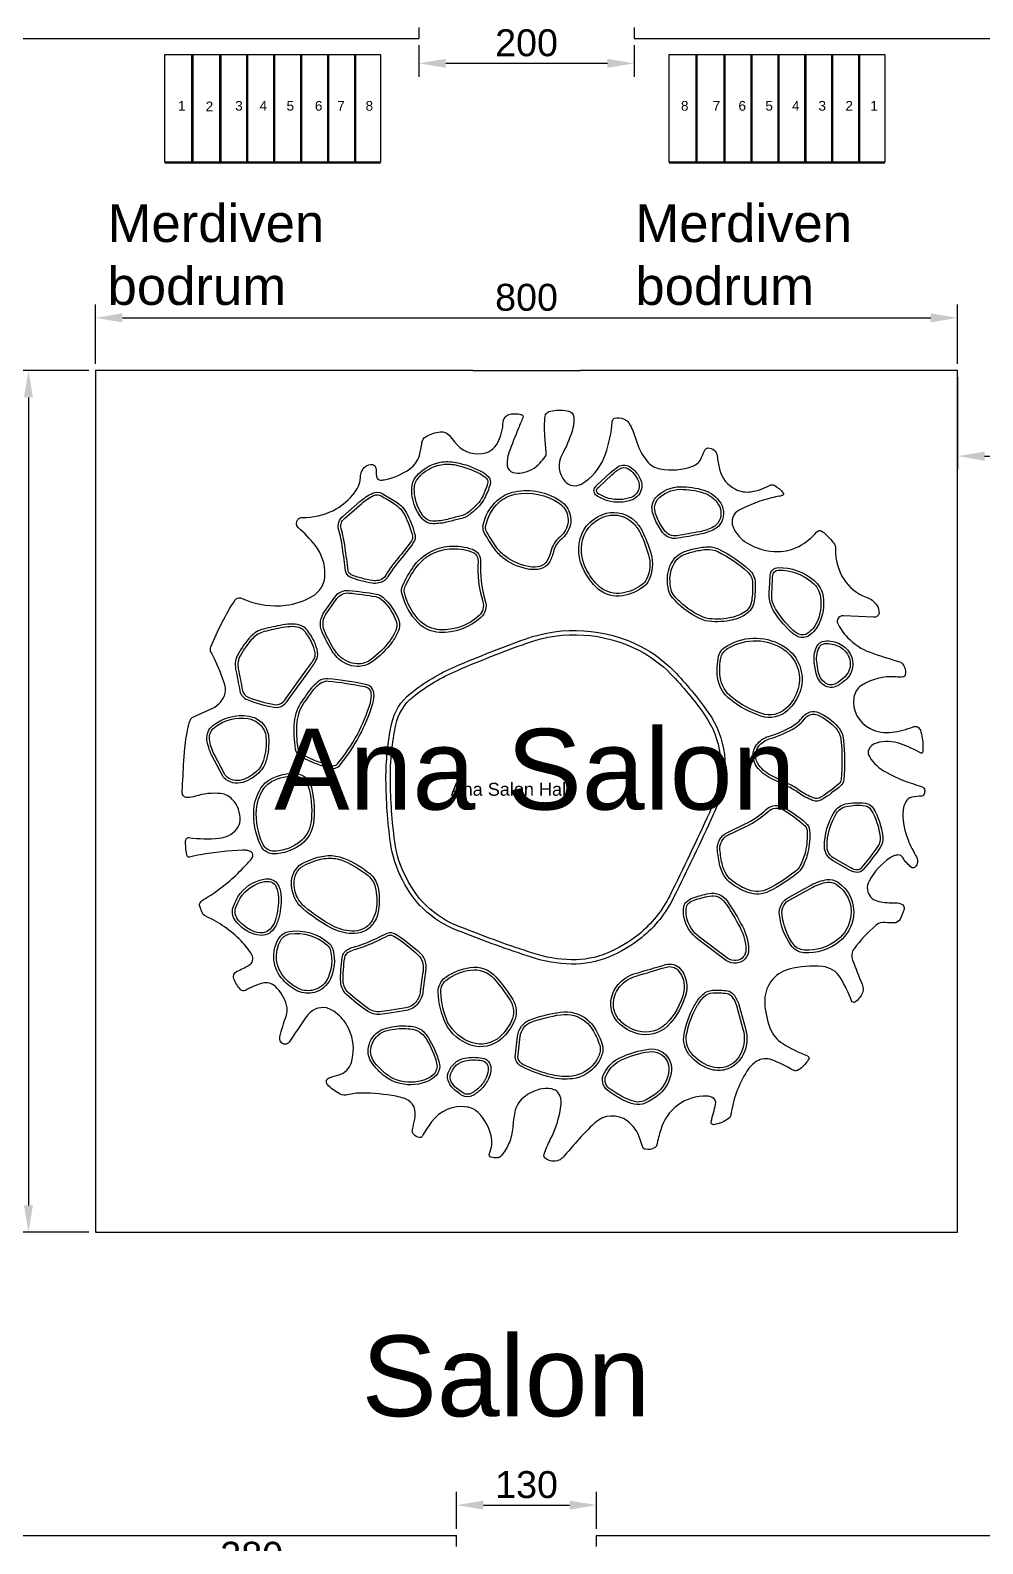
# Model space of a CAD drawing. Header units: millimetres. Extents: x 27207 to 63174, y 4783 to 28482.
# Drawn here: x 50952 to 51836, y 14878 to 16283 of the extents above; entities that cross this region are included whole.
import ezdxf

# ---------------------------------------------------------------- set-up
doc = ezdxf.new("R2010")
doc.units = ezdxf.units.MM
doc.header["$LTSCALE"] = 20
doc.linetypes.add('ACAD_ISO02W100', pattern=[15, 12, -3])
doc.layers.get('Defpoints').update_dxf_attribs({"color": 5})
doc.layers.add('İsimler', color=2, linetype='Continuous')
doc.layers.add('malzemeler', color=8, linetype='Continuous')
doc.layers.add('Uzunluklar', color=4, linetype='Continuous', lineweight=211)
doc.styles.add('Arial_3', font='Arial Unicode MS.ttf', dxfattribs={"height": 3})
doc.styles.get("Standard").update_dxf_attribs({"font": 'Arial Unicode MS.ttf'})
doc.dimstyles.new('Decimal-25', dxfattribs={"dimscale": 10, "dimtxt": 2.5, "dimasz": 2.5, "dimexe": 1.25, "dimexo": 0.625, "dimtad": 1, "dimtxsty": 'Standard', "dimcen": 2.5, "dimadec": 0, "dimazin": 0, "dimtfac": 1, "dimtmove": 0, "dimatfit": 3, "dimfxl": 1, "dimarcsym": 0})

# ---------------------------------------------------------------- blocks, each defined once
blk = doc.blocks.new('*D118')
at = {"layer": 'Defpoints', "color": 0, "linetype": 'ACAD_ISO02W100', "ltscale": 70, "transparency": 16777216}
for p in [(51812.9, 16015.6), (51012.9, 15966.7), (51812.9, 15966.7)]:
    blk.add_point(p, dxfattribs=at)
at = {"layer": 'Uzunluklar', "color": 0, "linetype": 'ACAD_ISO02W100', "lineweight": -2, "ltscale": 70, "transparency": 16777216}
for p, q in [((51012.9, 15972.9), (51012.9, 16028.1)), ((51812.9, 15972.9), (51812.9, 16028.1)), ((51037.9, 16015.6), (51787.9, 16015.6))]:
    blk.add_line(p, q, dxfattribs=at)
at = {"layer": 'Uzunluklar', "color": 0, "linetype": 'ACAD_ISO02W100', "ltscale": 70, "transparency": 16777216}
for points in [[(51037.9, 16019.8), (51037.9, 16011.4), (51012.9, 16015.6)], [(51787.9, 16019.8), (51787.9, 16011.4), (51812.9, 16015.6)]]:
    blk.add_solid(points, dxfattribs=at)
at = {"layer": 'Uzunluklar', "color": 0, "linetype": 'ACAD_ISO02W100', "lineweight": 50, "ltscale": 70, "transparency": 16777216, "insert": (51412.9, 16034.5), "char_height": 25, "attachment_point": 5}
blk.add_mtext('800', dxfattribs=at)
blk = doc.blocks.new('*D119')
at = {"layer": 'Defpoints', "color": 0, "linetype": 'ACAD_ISO02W100', "ltscale": 70, "transparency": 16777216}
for p in [(51012.9, 15966.7), (50950.8, 15166.7), (51012.9, 15166.7)]:
    blk.add_point(p, dxfattribs=at)
at = {"layer": 'Uzunluklar', "color": 0, "linetype": 'ACAD_ISO02W100', "lineweight": -2, "ltscale": 70, "transparency": 16777216}
for p, q in [((51006.7, 15966.7), (50938.3, 15966.7)), ((50950.8, 15941.7), (50950.8, 15191.7)), ((51006.7, 15166.7), (50938.3, 15166.7))]:
    blk.add_line(p, q, dxfattribs=at)
at = {"layer": 'Uzunluklar', "color": 0, "linetype": 'ACAD_ISO02W100', "ltscale": 70, "transparency": 16777216}
for points in [[(50946.6, 15941.7), (50954.9, 15941.7), (50950.8, 15966.7)], [(50946.6, 15191.7), (50954.9, 15191.7), (50950.8, 15166.7)]]:
    blk.add_solid(points, dxfattribs=at)
at = {"layer": 'Uzunluklar', "color": 0, "linetype": 'ACAD_ISO02W100', "lineweight": 50, "ltscale": 70, "transparency": 16777216, "insert": (50931.8, 15566.7), "char_height": 25, "attachment_point": 5, "rotation": 90}
blk.add_mtext('800', dxfattribs=at)
blk = doc.blocks.new('*D120')
at = {"layer": 'Defpoints', "color": 0, "linetype": 'ACAD_ISO02W100', "ltscale": 70, "transparency": 16777216}
for p in [(51812.9, 15966.7), (52112.9, 15966.7), (52112.9, 15887.2)]:
    blk.add_point(p, dxfattribs=at)
at = {"layer": 'Uzunluklar', "color": 0, "linetype": 'ACAD_ISO02W100', "lineweight": -2, "ltscale": 70, "transparency": 16777216}
for p, q in [((51812.9, 15960.4), (51812.9, 15874.7)), ((52112.9, 15960.4), (52112.9, 15874.7)), ((51837.9, 15887.2), (52087.9, 15887.2))]:
    blk.add_line(p, q, dxfattribs=at)
at = {"layer": 'Uzunluklar', "color": 0, "linetype": 'ACAD_ISO02W100', "ltscale": 70, "transparency": 16777216}
for points in [[(51837.9, 15891.4), (51837.9, 15883), (51812.9, 15887.2)], [(52087.9, 15891.4), (52087.9, 15883), (52112.9, 15887.2)]]:
    blk.add_solid(points, dxfattribs=at)
at = {"layer": 'Uzunluklar', "color": 0, "linetype": 'ACAD_ISO02W100', "lineweight": 50, "ltscale": 70, "transparency": 16777216, "insert": (51962.9, 15906.1), "char_height": 25, "attachment_point": 5}
blk.add_mtext('300', dxfattribs=at)
blk = doc.blocks.new('*D130')
at = {"layer": 'Defpoints', "color": 0, "linetype": 'ACAD_ISO02W100', "ltscale": 70, "transparency": 16777216}
for p in [(51477.9, 14913.4), (51347.9, 14885.1), (51477.9, 14885.1)]:
    blk.add_point(p, dxfattribs=at)
at = {"layer": 'Uzunluklar', "color": 0, "linetype": 'ACAD_ISO02W100', "lineweight": -2, "ltscale": 70, "transparency": 16777216}
for p, q in [((51347.9, 14891.3), (51347.9, 14925.9)), ((51477.9, 14891.3), (51477.9, 14925.9)), ((51372.9, 14913.4), (51452.9, 14913.4))]:
    blk.add_line(p, q, dxfattribs=at)
at = {"layer": 'Uzunluklar', "color": 0, "linetype": 'ACAD_ISO02W100', "ltscale": 70, "transparency": 16777216}
for points in [[(51372.9, 14917.6), (51372.9, 14909.3), (51347.9, 14913.4)], [(51452.9, 14917.6), (51452.9, 14909.3), (51477.9, 14913.4)]]:
    blk.add_solid(points, dxfattribs=at)
at = {"layer": 'Uzunluklar', "color": 0, "linetype": 'ACAD_ISO02W100', "lineweight": 50, "ltscale": 70, "transparency": 16777216, "insert": (51412.9, 14932.3), "char_height": 25, "attachment_point": 5}
blk.add_mtext('130', dxfattribs=at)
blk = doc.blocks.new('*D131')
at = {"layer": 'Defpoints', "color": 0, "linetype": 'ACAD_ISO02W100', "ltscale": 70, "transparency": 16777216}
for p in [(50967.9, 14875.1), (51347.9, 14875.1), (51347.9, 14847.8)]:
    blk.add_point(p, dxfattribs=at)
at = {"layer": 'Uzunluklar', "color": 0, "linetype": 'ACAD_ISO02W100', "lineweight": -2, "ltscale": 70, "transparency": 16777216}
for p, q in [((50967.9, 14868.8), (50967.9, 14835.3)), ((51347.9, 14868.8), (51347.9, 14835.3)), ((50992.9, 14847.8), (51322.9, 14847.8))]:
    blk.add_line(p, q, dxfattribs=at)
at = {"layer": 'Uzunluklar', "color": 0, "linetype": 'ACAD_ISO02W100', "ltscale": 70, "transparency": 16777216}
for points in [[(50992.9, 14852), (50992.9, 14843.6), (50967.9, 14847.8)], [(51322.9, 14852), (51322.9, 14843.6), (51347.9, 14847.8)]]:
    blk.add_solid(points, dxfattribs=at)
at = {"layer": 'Uzunluklar', "color": 0, "linetype": 'ACAD_ISO02W100', "lineweight": 50, "ltscale": 70, "transparency": 16777216, "insert": (51157.9, 14866.7), "char_height": 25, "attachment_point": 5}
blk.add_mtext('380', dxfattribs=at)
blk = doc.blocks.new('*D138')
at = {"layer": 'Defpoints', "color": 0, "linetype": 'ACAD_ISO02W100', "ltscale": 70, "transparency": 16777216}
for p in [(51312.9, 16275.1), (51512.9, 16275.1), (51512.9, 16251.9)]:
    blk.add_point(p, dxfattribs=at)
at = {"layer": 'Uzunluklar', "color": 0, "linetype": 'ACAD_ISO02W100', "lineweight": -2, "ltscale": 70, "transparency": 16777216}
for p, q in [((51312.9, 16268.8), (51312.9, 16239.4)), ((51512.9, 16268.8), (51512.9, 16239.4)), ((51337.9, 16251.9), (51487.9, 16251.9))]:
    blk.add_line(p, q, dxfattribs=at)
at = {"layer": 'Uzunluklar', "color": 0, "linetype": 'ACAD_ISO02W100', "ltscale": 70, "transparency": 16777216}
for points in [[(51337.9, 16256), (51337.9, 16247.7), (51312.9, 16251.9)], [(51487.9, 16256), (51487.9, 16247.7), (51512.9, 16251.9)]]:
    blk.add_solid(points, dxfattribs=at)
at = {"layer": 'Uzunluklar', "color": 0, "linetype": 'ACAD_ISO02W100', "lineweight": 50, "ltscale": 70, "transparency": 16777216, "insert": (51412.9, 16270.8), "char_height": 25, "attachment_point": 5}
blk.add_mtext('200', dxfattribs=at)
blk = doc.blocks.new('mirror 7_cad-block.com')
at = {"color": 0}
for points in [[(-6.8, 393), (-8.4, 412, -0.049855), (-8, 434.9, -0.286244), (-3.8, 440.2, -0.067037), (4.6, 441.9, -0.075764), (19, 440.8, -0.324438), (24.8, 434.2, -0.099235), (22.9, 417.6, -0.048461), (11.4, 390.7, 0.315028), (14.7, 360, 0.358558), (33.7, 356.9, 0.1686), (59.5, 386.7, 0.069837), (68.7, 424.2, -0.013889), (69.4, 429.7, -0.285361), (71.8, 432.6, -0.371031), (89.8, 424.8, -0.04119), (96.6, 407.3, 0.095515), (109, 383.4, 0.182997), (124.3, 374.3, 0.130019), (161.7, 377.3, 0.220663), (172, 387.4, -0.035839), (176.2, 396.5, -0.257814), (179.3, 398.4, -0.403835), (189.9, 389.3, 0.038834), (192.5, 373.8, 0.218134), (210.9, 350.9, 0.15585), (229.1, 348, 0.088987), (250.1, 355.3, -0.279025), (256.4, 355.1, -0.077087), (265.9, 346.5, -0.501151), (265.3, 343.8, -0.059954), (261.8, 342.8, 0.023139), (252.3, 340.9, 0.056528), (215.2, 326.8, 0.393925), (208.2, 307.4, 0.156117), (224.1, 289.1, 0.139575), (260.2, 279.1, 0.12001), (283.9, 285.1, 0.096277), (304.6, 301.8, -0.357482), (309.7, 302.8, -0.066227), (315.1, 298.8, -0.035278), (323.8, 289.1, -0.174343), (326.1, 282, 0.150922), (335.9, 246.9, 0.165911), (361.4, 226.7, -0.152137), (373.6, 217.5, -0.169284), (376.2, 208.7, -0.451643), (369.6, 203.5), (335.3, 205.2, 0.272991), (328.8, 201.7, 0.248734), (328.5, 197.1, 0.0854), (340, 180.1, 0.115056), (365.9, 163.1, 0.020022), (398.5, 152.7, -0.268941), (405.9, 145.1, -0.092189), (406.4, 137.4, -0.357359), (403.7, 134.8, -0.039475), (395.2, 134.8, 0.163759), (356, 124.9, 0.219867), (347.1, 110.9, 0.320196), (365.9, 75.3, 0.150811), (391.4, 71.1, 0.060677), (415.5, 77.4, -0.440793), (423.7, 73.3, -0.061309), (426.7, 55.1, -0.072188), (426, 47.7, -0.493722), (424.5, 47.1, 0.042862), (400.9, 57.7, 0.152235), (373.2, 58.7, 0.221508), (364.5, 51.4, 0.253016), (365, 43, 0.131294), (384.3, 25, 0.055568), (425, 8.7, -0.340132), (428.7, 3.8, -0.121226), (427.4, -1.4, -0.284345), (425.4, -2.5, 0.065696), (413.8, -3.7, 0.209955), (407, -8.9, 0.125745), (403.5, -22, 0.100901), (409.5, -52.8, 0.036622), (419.3, -72.4, -0.226711), (420.1, -80.4, -0.144898), (417, -84.5, -0.332814), (413.6, -84.5, -0.099073), (403.5, -73.3, 0.270166), (397.9, -70.2, 0.090795), (393.9, -71, 0.052636), (388.8, -73.7, 0.122275), (364.7, -100.2, 0.153754), (362.8, -110.4, 0.308134), (373.8, -123.1, 0.072333), (392.4, -125.2, -0.078805), (401.3, -126.4, -0.4094), (404.9, -132.7, -0.055695), (400.3, -144.2, -0.275931), (393.2, -148.5, -0.032557), (383.3, -147.9, 0.215505), (372.3, -151.3, 0.051129), (347.5, -178.1, 0.257145), (345.7, -191.4, 0.009999), (356.7, -218.9, -0.250448), (355.6, -232.2, -0.07985), (349.1, -239.3, -0.511048), (344.5, -238, 0.047881), (331.8, -211.7, 0.236331), (311.1, -198.6, 0.089137), (272.6, -201.8, 0.355085), (244.6, -240.2, 0.076566), (250.6, -269.3, 0.165715), (265.4, -287.4, 0.045323), (293.8, -301.6, -0.420883), (295.2, -305, -0.057453), (293.2, -308.5, -0.11332), (282.2, -318.2, -0.265288), (277.2, -318, 0.045739), (252.7, -306.1, 0.234642), (235.3, -307.8, 0.112922), (224.1, -319.1, 0.105777), (205.6, -369.8, -0.195289), (203.7, -373.1, -0.125948), (185.9, -380.8, -0.551641), (182.9, -377.3, 0.0163), (188.1, -357.1, 0.360399), (184.1, -349.3, 0.093501), (177.9, -347.9, 0.170525), (144.8, -358.1, 0.161205), (124.9, -386.6, 0.018421), (120.3, -404.1, -0.205536), (118.1, -407.2, -0.186917), (107.1, -409.1, -0.250269), (104.4, -406.8, -0.028527), (101.2, -397.9, 0.163961), (86.5, -376.5, 0.364146), (49.3, -378.6, 0.022607), (28.5, -400, 0.005898), (12.8, -418.1, -0.132471), (7.7, -421.7, -0.238063), (-7.6, -419.8, -0.338912), (-9.3, -414.6, -0.038302), (-2.1, -397.9, 0.094982), (10.3, -356.8, 0.177225), (7.1, -344.1, 0.157386), (2.5, -340.5, 0.13152), (-11, -339.4, 0.132552), (-33.3, -349.8, 0.171849), (-43, -366.4, 0.028203), (-45.4, -384.1, -0.08157), (-49.7, -402.1, -0.074905), (-58.7, -416.7, -0.214856), (-63.7, -419.1, -0.078177), (-70.2, -418.3, -0.454081), (-72.2, -413.9, 0.164262), (-70.2, -393.7, 0.140137), (-85.3, -366.7, 0.160913), (-97.9, -360.4, 0.279906), (-138.8, -377.6, 0.021774), (-149.7, -394.3, -0.304042), (-152.6, -395.6, -0.191238), (-159.8, -391.4, -0.227361), (-160.8, -386.8, 0.009219), (-158.2, -374.5, 0.079057), (-157.9, -364.1, 0.151085), (-161.1, -356.9, 0.126996), (-170.7, -350.4, 0.040756), (-179.5, -348.1, 0.041455), (-219.1, -344.3, 0.073851), (-235.4, -346.5, -0.192122), (-243.9, -345.7, -0.087089), (-258.5, -334.6, -0.266768), (-259.6, -330, -0.242163), (-256.4, -326.7, -0.015008), (-245.6, -323.4, 0.258836), (-231, -309.2, 0.225616), (-237.9, -263.5, 0.111953), (-253.5, -248.8, 0.325749), (-278.2, -251.3, 0.061087), (-283.7, -257.6, 0.002098), (-302.7, -285.7, -0.545689), (-312.3, -285.5, -0.198494), (-313.3, -279.6, -0.033761), (-306.1, -256.1, 0.163233), (-305.6, -243, 0.1315), (-318.5, -221.7, 0.262454), (-333.2, -217.9, 0.066048), (-352.9, -226.1, -0.362735), (-358.7, -225.1, -0.072307), (-366.3, -212.9, -0.406354), (-363.1, -204.4, 0.01276), (-348.9, -197.2, 0.42488), (-345.6, -185.2, 0.063352), (-357.9, -169.1, 0.090181), (-398.6, -140.8, -0.206283), (-403.2, -135.8, -0.002362), (-405.7, -128.4, -0.260738), (-405.1, -125.2, -0.082265), (-399.8, -120.7, 0.037908), (-373.2, -101.8, 0.031676), (-355.4, -85, 0.005477), (-346.1, -74.8, 0.283116), (-344.9, -68.4, 0.214064), (-347.2, -66.2, 0.041814), (-351.4, -65, 0.05874), (-356, -64.7, 0.029931), (-404.5, -70, 0.025118), (-417.5, -72.9, -0.322659), (-419.6, -72.1, -0.099132), (-420.3, -70.5, -0.031212), (-422, -57.3, -0.130718), (-421, -51.8, -0.324312), (-418.1, -50.2, 0.055124), (-383.4, -51, 0.199116), (-362.7, -40.1, 0.165871), (-359, -30.4, 0.196798), (-367.7, -6.6, 0.185196), (-381.5, 0.4, 0.10189), (-410.6, -2.6, -0.069384), (-419.8, -4.2, -0.337283), (-425.2, -0.4, -0.088531), (-425.7, 3.1, 0.001994), (-423.9, 38, -0.041768), (-418.6, 78.6, -0.051708), (-416.3, 85.5, -0.176162), (-413.5, 88.5, -0.018398), (-393.1, 97.5, 0.198093), (-377.2, 112.9, 0.18318), (-376.6, 125.5, 0.04051), (-392.4, 163.1, -0.218816), (-392.7, 169.4, -0.046195), (-364.8, 223.5, -0.341246), (-358.8, 225.7, -0.018085), (-352.7, 223.4, 0.12683), (-306.9, 217.3, 0.098374), (-276.5, 227.2, 0.267034), (-261.4, 252.6, 0.172811), (-272.8, 286.3, 0.044423), (-292, 306.6, -0.404311), (-292.7, 316.2, -0.232267), (-287.4, 318.5, 0.124081), (-252.3, 326.2, 0.11952), (-226.8, 347.7, 0.155943), (-220.4, 366.5, -0.247076), (-214.5, 377.3, -0.171452), (-206.8, 379.3, -0.305732), (-203.1, 376.3, -0.083281), (-202.5, 370.9, 0.062224), (-202, 365.1, 0.339791), (-197.6, 361.4, 0.060152), (-193.5, 361.7, 0.107907), (-163.6, 374.4, 0.169846), (-152.7, 389.8, 0.044347), (-149.9, 404.5, -0.246444), (-145.1, 411.6, -0.091699), (-128.7, 417.1, -0.263088), (-118.6, 413, -0.005036), (-112.5, 405.3, 0.263036), (-80.8, 391.9, 0.250089), (-62.6, 404.5, 0.111929), (-56.4, 428.5, -0.239751), (-52.7, 435.3, -0.119866), (-46.7, 437.6, -0.085425), (-36.4, 437.1, -0.160076), (-33.7, 435.5, -0.283897), (-33.5, 434, 0.000968), (-38.7, 421.2, 0.00619), (-49.7, 393.1, 0.119336), (-51.6, 377.8, 0.308006), (-45.1, 370.3, 0.106397), (-34.6, 369.8, 0.167772), (-14.1, 380.9, 0.028239), (-8.1, 388.2, 0.175727), (-6.8, 393, -0.249557)], [(-149.5, 316.9, -0.120379), (-160.4, 339.3, -0.053438), (-161.6, 351.1, -0.174479), (-156.4, 365.6, -0.176713), (-128.7, 381.9, -0.096918), (-110.5, 381.7, -0.066467), (-82, 371.7, -0.083487), (-73.6, 365.4, -0.269591), (-71.4, 356.5, -0.044447), (-77.7, 340.5, -0.073008), (-83.7, 331.9, -0.033294), (-93.4, 322.9, -0.110511), (-105.4, 316.9, 0.002871), (-119.8, 313.3, -0.065891), (-137.4, 311.2, -0.218954), (-149.5, 316.9, -2.935377)], [(-147.2, 318.8, -0.120339), (-157.4, 339.9, -0.053438), (-158.6, 351.1, -0.174479), (-154.1, 363.7, -0.176713), (-128.1, 379, -0.096918), (-111.1, 378.8, -0.066467), (-83.4, 369, -0.083487), (-75.7, 363.3, -0.269591), (-74.3, 357.4, -0.044447), (-80.4, 341.8, -0.073008), (-85.9, 333.9, -0.033294), (-95.3, 325.2, -0.110511), (-106.1, 319.9, 0.002871), (-120.5, 316.2, -0.065891), (-137.3, 314.2, -0.218811)], [(51.5, 355.5), (66.8, 369.8, -0.047453), (76.1, 376.9, -0.282914), (88.9, 377, -0.167656), (102.1, 361.2, -0.262201), (99.5, 344.2, -0.139779), (91.9, 338.6, -0.157348), (64.2, 337.5, -0.0827), (51, 343.7, -0.426358), (49.4, 353.1, -0.034534), (51.5, 355.5, -1.004624)], [(53.6, 353.4), (68.8, 367.6, -0.047453), (77.7, 374.4, -0.282914), (87.4, 374.4, -0.167656), (99.3, 360.2, -0.262201), (97.2, 346.1, -0.139779), (90.9, 341.5, -0.157348), (65, 340.4, -0.0827), (52.7, 346.1, -0.426358), (51.8, 351.3, -0.033799)], [(-79.6, 308.2, -0.16171), (-63.3, 337.8, -0.138299), (-43.1, 348, -0.200965), (9.9, 337.2, -0.187486), (20.7, 321.5, -0.209491), (16.7, 300, -0.073981), (10.6, 293.4, 0.166595), (1.4, 278.7, -0.078146), (-3.6, 266.4, -0.197744), (-13.4, 259.2, -0.101505), (-25.8, 258.6, -0.116783), (-54.6, 270.4, -0.081547), (-65.9, 281.7, -0.027216), (-77.7, 300.1, -0.142618), (-79.6, 308.2, -1.105282)], [(125.9, 302.8), (121.5, 310, -0.088483), (115.2, 326.5, -0.23327), (119.1, 341, -0.213179), (147.5, 353.8, -0.07637), (174.6, 349.8, -0.183078), (194, 334.7, -0.301499), (193.1, 310.1, -0.115126), (187, 304.9, -0.075265), (170.3, 299, -0.004982), (144.5, 294.4, -0.306056), (125.9, 302.8, -2.66945)], [(128.5, 304.4), (124.1, 311.6, -0.088483), (118.1, 327.1, -0.23327), (121.4, 339, -0.213179), (147.5, 350.8, -0.07637), (173.7, 346.9, -0.183078), (191.5, 333.1, -0.301499), (190.6, 311.9, -0.115126), (185.6, 307.5, -0.075265), (169.7, 301.9, -0.004982), (144, 297.3, -0.305904)], [(-240.7, 319.6), (-221.2, 336.7, -0.065811), (-206.8, 346.3, -0.249362), (-195.5, 345.9, -0.010681), (-180.4, 336.9, -0.137646), (-166.5, 321.5, -0.05259), (-157.8, 298, -0.219068), (-159.4, 289.8, -0.024236), (-175.3, 269.2, 0.043397), (-188.9, 250.4, -0.21191), (-199.3, 243, -0.08518), (-207.1, 242.7, -0.065066), (-232.4, 249.7, -0.266769), (-237.7, 256.8, 0.00172), (-241.2, 283.2, 0.034281), (-245.7, 304.9, -0.306932), (-240.7, 319.6, -14.887686)], [(-238.8, 317.3), (-219.2, 334.5, -0.065811), (-205.5, 343.6, -0.249362), (-196.9, 343.3, -0.010681), (-182, 334.4, -0.137646), (-169.2, 320.2, -0.05259), (-160.8, 297.3, -0.219068), (-161.8, 291.5, -0.024236), (-177.6, 271.2, 0.043397), (-191.4, 251.9, -0.21191), (-199.9, 245.9, -0.08518), (-206.7, 245.7, -0.065066), (-231.2, 252.5, -0.266769), (-234.7, 257.2, 0.00172), (-238.2, 283.6, 0.034281), (-242.8, 305.7, -0.309381)], [(-76.6, 307.9, -0.160654), (-61.3, 335.6, -0.138299), (-42.5, 345.1, -0.200965), (8.2, 334.7, -0.187486), (17.7, 320.8, -0.209491), (14.2, 301.7, -0.073981), (8.7, 295.7, 0.166595), (-1.5, 279.3, -0.078146), (-6.2, 268, -0.197744), (-14.1, 262.1, -0.101505), (-25.3, 261.6, -0.116783), (-52.9, 272.9, -0.081547), (-63.5, 283.5, -0.027216), (-75.1, 301.6, -0.138523)], [(39.7, 252.2, -0.216802), (32.3, 293.9, -0.272701), (62.4, 323.2, -0.259074), (95.4, 314.1, -0.081574), (103.1, 303.6, -0.047975), (113.8, 276.3, -0.180593), (111.3, 246.1, -0.120154), (105.5, 238.8, -0.126196), (80.9, 228.3, -0.20956), (53.5, 235.6, -0.089597), (39.7, 252.2, -5.436757)], [(42.2, 253.8, -0.217383), (35.2, 293.2, -0.272534), (63.2, 320.3, -0.259074), (93.3, 311.9, -0.081574), (100.4, 302.3, -0.047975), (110.9, 275.5, -0.180593), (108.6, 247.4, -0.120154), (103.6, 241.1, -0.126196), (80.5, 231.3, -0.209254), (55.4, 237.9, -0.090002)], [(-153.6, 196.3, -0.13379), (-173, 231.2, -0.167878), (-172.2, 239.5, -0.046463), (-159.4, 261.9, -0.225182), (-118.3, 285.2, -0.101878), (-91.7, 281.8, -0.336162), (-82.3, 267.7, 0.089446), (-76.9, 222.5, -0.288087), (-82.1, 203.2, -0.20375), (-129.7, 186.1, -0.174449), (-153.6, 196.3, -3.303931)], [(-151.5, 198.5, -0.133521), (-170.1, 231.9, -0.167878), (-169.5, 238.2, -0.046463), (-157, 260.2, -0.225182), (-118.1, 282.2, -0.101878), (-92.7, 278.9, -0.336162), (-85.3, 267.9, 0.089446), (-79.8, 221.6, -0.288087), (-84.1, 205.4, -0.20375), (-129.5, 189.1, -0.173899)], [(176.6, 199.4, -0.096675), (148.4, 216, -0.025886), (138.8, 225.5, -0.13079), (134, 234.7, -0.058386), (132.6, 248.1, -0.157339), (140, 270.3, -0.114545), (147.6, 276.8, -0.059941), (161, 281.8, -0.038465), (177.2, 284.5, -0.135809), (191.9, 281.7, -0.070925), (226.8, 258.1, -0.204384), (233.7, 243, -0.04034), (232.6, 222.3, -0.225264), (222.1, 206.3, -0.096971), (204.5, 199.7, -0.089719), (176.6, 199.4, -2.274213)], [(177.4, 202.3, -0.095884), (150.4, 218.3, -0.025886), (141, 227.5, -0.13079), (136.9, 235.4, -0.058386), (135.6, 248.1, -0.157339), (142.4, 268.5, -0.114545), (149, 274.1, -0.059941), (161.7, 278.9, -0.038465), (177.4, 281.5, -0.135809), (190.6, 279, -0.070925), (224.7, 255.9, -0.204384), (230.7, 242.9, -0.04034), (229.6, 222.7, -0.225264), (220.6, 208.8, -0.097187), (204, 202.7, -0.088988)], [(272.8, 188.6), (266, 195.9, -0.068312), (253.2, 214.1, -0.135755), (249.7, 230.9, 0.001435), (250.9, 251.8, -0.394004), (260.2, 260.7, -0.181091), (301.4, 245.9, -0.185151), (311.8, 226.9, -0.143857), (307.2, 196.4, -0.123355), (296.1, 182.7, -0.274721), (282.7, 181.3, -0.106714), (272.8, 188.6, -52.172054)], [(275.1, 190.6), (268.2, 198, -0.068312), (255.9, 215.5, -0.135755), (252.7, 230.7, 0.001435), (253.9, 251.7, -0.394004), (260.2, 257.7, -0.181091), (299.4, 243.6, -0.185151), (308.9, 226.5, -0.143857), (304.5, 197.6, -0.123355), (294.3, 185.1, -0.274721), (283.9, 184, -0.107194)], [(-261.6, 210.4), (-250.1, 226.8, -0.267871), (-233.8, 234.3, -0.021949), (-202.3, 230.1, -0.136678), (-194.7, 226.5, -0.126818), (-176.6, 200, -0.195993), (-177.2, 186.9, -0.049687), (-184, 175.1, -0.083564), (-207.9, 151.7, -0.163583), (-224.3, 146.8, -0.195882), (-247.5, 157.3, -0.048429), (-253.2, 164.6, -0.040138), (-264.7, 186.5, -0.274904), (-261.6, 210.4, -2.593594)], [(-259.2, 208.6), (-247.6, 225, -0.267871), (-234, 231.4, -0.021949), (-202.9, 227.2, -0.136678), (-196.7, 224.2, -0.126818), (-179.5, 199, -0.195993), (-179.9, 188.2, -0.049687), (-186.5, 176.9, -0.083564), (-209.6, 154.1, -0.163583), (-224.2, 149.8, -0.195882), (-245.3, 159.4, -0.048429), (-250.7, 166.2, -0.040138), (-262, 187.7, -0.275946)], [(-302.7, 109.8), (-280, 141.2, 0.016837), (-271.8, 153.5, 0.183135), (-269.9, 163.2, 0.06939), (-273.7, 175.4, 0.067018), (-283, 189.7, 0.101044), (-287.6, 193.2, 0.116042), (-298.5, 195.7, 0.044981), (-310.1, 194.6, 0.01327), (-332.2, 189.9, 0.149697), (-346.8, 181.2, 0.05575), (-361.4, 161.1, 0.178184), (-364.2, 143.9, 0.000763), (-359.3, 118.6, 0.256529), (-350.9, 108.6, 0.049255), (-320, 99.9, 0.198445), (-309.6, 102.2, 0.113284), (-302.7, 109.8, 7.272315)], [(-305.2, 111.4), (-282.5, 142.9, 0.016837), (-274.3, 155, 0.183135), (-272.8, 162.7, 0.06939), (-276.4, 174.1, 0.067018), (-285.3, 187.7, 0.101044), (-289, 190.6, 0.116042), (-298.5, 192.7, 0.044981), (-309.6, 191.7, 0.01327), (-331.5, 186.9, 0.149697), (-344.6, 179.2, 0.05575), (-358.8, 159.6, 0.178184), (-361.2, 144.5, 0.000763), (-356.3, 119.2, 0.256529), (-349.9, 111.4, 0.049255), (-319.4, 102.9, 0.198445), (-311.3, 104.7, 0.115358)], [(-103.7, -159, -0.206587), (-172.2, -98.8, -0.090428), (-186.1, -55.8, -0.030749), (-191.2, 16.7, -0.054017), (-184.8, 80.5, -0.174038), (-163.1, 115.8, -0.068186), (-111.1, 146.9, -0.013724), (-30.9, 178.4, -0.208511), (102, 169.9, -0.081917), (139.9, 141.8, -0.038611), (179.6, 93.9, -0.123366), (198.2, 45.7, -0.109903), (193.6, -2.9, -0.029108), (185.4, -23.8, -0.00759), (139.8, -119.3, -0.107275), (102.8, -165.5, -0.072733), (65.2, -187.8, -0.103706), (22.1, -195.9, -0.074619), (-23.7, -188, -0.018545), (-103.7, -159, 0.007191)], [(-102, -154.3, -0.207306), (-167.7, -96.5, -0.090689), (-181.1, -55.1, -0.030749), (-186.2, 16.8, -0.054017), (-179.9, 79.5, -0.174038), (-160, 111.9, -0.068186), (-109.1, 142.3, -0.013724), (-29.2, 173.7, -0.208511), (99.7, 165.5, -0.081917), (136.3, 138.4, -0.038611), (175.5, 91, -0.123366), (193.2, 45.1, -0.109903), (188.8, -1.4, -0.029108), (180.9, -21.7, -0.00759), (135.3, -117.1, -0.107275), (99.6, -161.6, -0.072733), (63.3, -183.2, -0.103706), (22.2, -190.9, -0.074651), (-22.2, -183.3, -0.01859)], [(202, 170.9, -0.287624), (268.2, 168.9, -0.321264), (286, 120.5, -0.141519), (271, 96.2, -0.272276), (240.2, 89.7, -0.08538), (205.1, 108.6, -0.195601), (190.4, 134.3, -0.090216), (191.6, 158.5, -0.227218), (202, 170.9, -1.432033)], [(203.4, 168.2, -0.288343), (266.6, 166.4, -0.321199), (283.1, 121.3, -0.141519), (269, 98.4, -0.272276), (241.2, 92.5, -0.08538), (207, 111, -0.195601), (193.4, 134.7, -0.090043), (194.5, 157.8, -0.229158)], [(303.3, 141), (301.9, 149.2, -0.148115), (304.4, 169.7, -0.273802), (313.5, 176.1, -0.142164), (331.6, 172.5, -0.153947), (343.4, 160.7, -0.334739), (338.6, 132.3, -0.053212), (328.5, 124.6, -0.302266), (312.7, 125.3, -0.204117), (303.3, 141, -19.889125)], [(306.3, 141.5), (304.8, 149.7, -0.148115), (307.1, 168.4, -0.273802), (313.7, 173.1, -0.142164), (330.2, 169.8, -0.153947), (340.7, 159.3, -0.334739), (336.5, 134.5, -0.053212), (327, 127.2, -0.302266), (314.5, 127.7, -0.204748)], [(-244.9, 32.6), (-244.9, 32.6, 0.102755), (-206.3, 104.3, 0.094879), (-205.1, 116.2, 0.227541), (-209.9, 124.1, 0.095214), (-214.7, 126.1, 0.026523), (-257.6, 132.7, 0.182757), (-268.5, 129.8, 0.08663), (-281.1, 116.8, -0.004423), (-287.7, 107.3, 0.133307), (-296.8, 82.8, 0.063481), (-295.6, 51.5, 0.207169), (-291.2, 44.7, 0.064533), (-271.6, 35, 0.012806), (-255.3, 29.8, 0.285483), (-244.9, 32.6, 0.11215), (-244.9, 32.6, -5.883019)], [(-247.1, 34.6, 0.10264), (-209.2, 105.1, 0.09485), (-208.1, 115.9, 0.227541), (-211.5, 121.6, 0.095214), (-215.3, 123.2, 0.026523), (-257.9, 129.7, 0.182757), (-266.7, 127.3, 0.08663), (-278.6, 115.1, -0.004423), (-285.3, 105.6, 0.133307), (-293.8, 82.6, 0.063481), (-292.6, 52, 0.207169), (-289.5, 47.2, 0.064533), (-270.6, 37.8, 0.012823), (-254.4, 32.7, 0.283466)], [(-379.4, 21.4), (-391.6, 44.5, -0.093846), (-397.2, 62.7, -0.2591), (-390.4, 78.9, -0.208317), (-349.2, 89.7, -0.244636), (-328.7, 74.6, -0.097249), (-326.3, 65.7, -0.087748), (-329.2, 38.1, -0.114067), (-335.9, 26.1, -0.13539), (-355.9, 13.4, -0.273913), (-377.7, 18.6, -0.123601), (-379.4, 21.4, -2.19166)], [(-376.6, 22.6), (-388.9, 45.9, -0.093846), (-394.2, 63, -0.2591), (-388.5, 76.6, -0.208317), (-349.7, 86.8, -0.244636), (-331.4, 73.3, -0.097249), (-329.3, 65.4, -0.087748), (-332.1, 38.9, -0.114067), (-338.1, 28.1, -0.13539), (-356.8, 16.2, -0.273913), (-375.6, 20.8, -0.139221)], [(270.3, 9), (252.1, 17.8, -0.119232), (235.5, 31.4, -0.33008), (235.2, 56.6, -0.166469), (249.1, 66.3, 0.056081), (274.6, 77, 0.099618), (289, 89.2, -0.337417), (306.5, 93.7, -0.118198), (328.9, 77.3, -0.151959), (335.3, 62.3, -0.04683), (335.6, 16.6, -0.194228), (331.9, 9.4, -0.037579), (310.8, -6.3, -0.236901), (299.7, -7.4, -0.065254), (283.4, 1.4, 0.050183), (270.3, 9, 20.681746)], [(271.6, 11.7), (253.4, 20.5, -0.119232), (237.9, 33.2, -0.33008), (237.6, 54.8, -0.166469), (249.9, 63.4, 0.056081), (276.1, 74.3, 0.099618), (291.3, 87.3, -0.337417), (305.4, 91, -0.118198), (326.7, 75.3, -0.151959), (332.3, 62, -0.04683), (332.6, 16.9, -0.194228), (330, 11.7, -0.037579), (309.2, -3.8, -0.236901), (300.8, -4.6, -0.065254), (285.1, 3.8, 0.050068)], [(-276.7, 6.1, -0.089432), (-274.7, -34, -0.189824), (-288.6, -57.6, -0.071201), (-301.6, -65.1, -0.07617), (-319, -69, -0.213837), (-331.6, -64.5, -0.092781), (-335.8, -58.5, -0.12654), (-343.2, -17.7, -0.124384), (-335.2, 6.6, -0.122601), (-324.5, 16.8, -0.152843), (-294, 23.4, -0.210309), (-280.5, 15.6, -0.073995), (-276.7, 6.1, 376.760765)], [(-279.6, 5.4, -0.089307), (-277.6, -33.6, -0.189492), (-290.5, -55.2, -0.071201), (-302.7, -62.3, -0.07617), (-319.2, -66, -0.213837), (-329.5, -62.3, -0.092781), (-333.1, -57.3, -0.12654), (-340.2, -17.9, -0.124384), (-332.7, 5, -0.122601), (-323, 14.2, -0.152696), (-294.3, 20.4, -0.207446), (-283, 14, -0.072681)], [(200.9, -44.6), (221.4, -34.8, 0.07471), (246.4, -17.9, -0.332552), (267.7, -15.8, -0.042442), (291.7, -33.1, -0.200545), (296.3, -42.1, -0.072432), (294.4, -66.8, -0.068598), (288, -83.8, -0.103106), (281.1, -92.1, -0.048529), (249.9, -112, -0.211474), (225.1, -113.4, -0.068085), (206.7, -103.4, -0.177578), (193.1, -82.8, -0.037188), (190.1, -64.4, -0.299883), (200.9, -44.6, -3.283174)], [(202.2, -47.3), (222.7, -37.5, 0.07471), (248.4, -20.1, -0.332552), (266.2, -18.3, -0.042442), (289.8, -35.4, -0.200545), (293.3, -42.3, -0.072432), (291.5, -66.1, -0.068598), (285.4, -82.4, -0.103106), (279.2, -89.7, -0.048529), (248.5, -109.3, -0.211474), (226.1, -110.5, -0.068085), (208.5, -101, -0.177578), (196, -82.1, -0.037188), (193.1, -64.1, -0.298865)], [(342.3, -87.7), (322.5, -76.4, -0.266018), (313.4, -60.8, -0.143623), (324.8, -20.5, -0.201809), (337.6, -11.5, -0.086577), (360.5, -10.6, -0.229807), (369.5, -16.5, -0.106286), (380.4, -49.1, -0.179888), (377.3, -61.8, -0.025294), (357.8, -87.3, -0.211558), (351.6, -90.3, -0.15437), (342.3, -87.7, 0.040388)], [(343.8, -85.2), (324, -73.8, -0.266018), (316.4, -60.8, -0.143623), (327.4, -22.1, -0.201809), (338.3, -14.4, -0.086577), (360.1, -13.5, -0.229807), (366.9, -18.1, -0.106286), (377.4, -49.4, -0.179888), (374.8, -60.1, -0.025294), (355.5, -85.4, -0.211558), (351.5, -87.3, -0.155938)], [(-284.5, -78.4), (-274.1, -74.4, -0.093528), (-255.7, -70.9, -0.10259), (-238.1, -74.6, -0.067993), (-209.9, -91.6, -0.167495), (-200.7, -106.5, -0.094886), (-199.7, -133.5, -0.112514), (-205.8, -149.1, -0.141763), (-217, -158.3, -0.114302), (-230.6, -160.8, -0.112227), (-254.5, -154.1, -0.052208), (-286.7, -132.1, -0.10108), (-295.7, -120.6, -0.132742), (-299.8, -100.5, -0.29412), (-284.5, -78.4, -1.706885)], [(-283.4, -81.2), (-273, -77.1, -0.093528), (-255.7, -73.9, -0.10259), (-239.3, -77.3, -0.067993), (-211.8, -94, -0.167495), (-203.6, -107.2, -0.094886), (-202.6, -133, -0.112514), (-208.3, -147.4, -0.141763), (-218.2, -155.6, -0.114302), (-230.4, -157.8, -0.112227), (-253.1, -151.5, -0.052208), (-284.7, -129.8, -0.10108), (-293, -119.3, -0.13307), (-296.8, -100.7, -0.294311)], [(-361.8, -118.5, -0.208622), (-331.8, -97.9, -0.120771), (-323, -98.4, -0.22758), (-314.6, -106, -0.090444), (-311.9, -119.1, -0.07508), (-315, -144.1, -0.088683), (-320.7, -155.8, -0.276371), (-336.9, -162.7, -0.08296), (-348.7, -159.1, -0.114196), (-364.2, -146.2, -0.269245), (-366.4, -128.2, -0.018446), (-361.8, -118.5, -1.366931)], [(-359.1, -120, -0.207892), (-331.2, -100.9, -0.120771), (-323.9, -101.2, -0.22758), (-317.4, -107.1, -0.090444), (-314.9, -119.2, -0.07508), (-317.9, -143.3, -0.088683), (-323.2, -154.1, -0.276371), (-336.5, -159.8, -0.08296), (-347.4, -156.4, -0.114196), (-361.8, -144.4, -0.269245), (-363.6, -129.4, -0.018234)], [(272.8, -118.7), (298.4, -104.7, -0.088875), (316.4, -98.6, -0.183743), (328.4, -101.3, -0.286945), (346.7, -141.1, -0.194155), (330.5, -170, -0.188537), (289.8, -182.8, -0.226748), (274.9, -174.3, -0.124527), (261.5, -139.1, -0.319098), (272.8, -118.7, -1.592152)], [(274.2, -121.3), (299.8, -107.3, -0.088875), (316.8, -101.6, -0.183743), (326.7, -103.8, -0.286945), (343.7, -140.7, -0.194155), (328.6, -167.7, -0.188537), (290, -179.8, -0.226748), (277.3, -172.6, -0.124527), (264.5, -138.7, -0.32029)], [(200.6, -192.1), (167.9, -167.4, -0.185201), (151.7, -141.5, -0.098785), (151.7, -129.1, -0.143205), (154.2, -124.5, -0.121509), (162.4, -119.4, -0.030411), (180.4, -114.6, -0.30061), (201.4, -123.2, -0.027567), (218.9, -152.3, -0.114113), (226, -179, -0.396801), (212, -194.7, -0.161916), (200.6, -192.1, -3.353353)], [(202.3, -189.6), (169.7, -165, -0.185201), (154.6, -140.9, -0.098785), (154.7, -129.7, -0.143205), (156.3, -126.6, -0.121509), (163.3, -122.2, -0.030411), (181, -117.6, -0.30061), (198.9, -124.9, -0.027567), (216.2, -153.7, -0.114113), (223, -179.1, -0.396801), (211.8, -191.8, -0.159639)], [(-309.7, -214.1, -0.331728), (-314.8, -166.7, -0.227696), (-302.2, -158.2, -0.219058), (-257, -171.6, -0.158745), (-251.9, -180.2, -0.161735), (-255.2, -213, -0.224793), (-273.4, -228.5, -0.177394), (-292.5, -226.9, -0.102608), (-309.7, -214.1, -3.412987)], [(-307.5, -212.1, -0.331986), (-312.2, -168.3, -0.227696), (-301.7, -161.2, -0.219058), (-259, -173.9, -0.158745), (-254.9, -180.8, -0.161735), (-257.9, -211.7, -0.224793), (-274.1, -225.6, -0.177394), (-291.3, -224.2, -0.102785)], [(-168, -249.2), (-187.1, -252.3, -0.016189), (-198.1, -253.7, -0.177156), (-212.9, -249.8, -0.034077), (-236.7, -230.7, -0.200454), (-243.3, -216.5, -0.047199), (-241.6, -188.4, -0.246976), (-234.3, -178.5, -0.045961), (-226.4, -175.6, 0.030401), (-213.8, -171.3, 0.025903), (-190.8, -160.5, -0.225471), (-182.9, -160.1, -0.055078), (-174.7, -164.7, -0.03384), (-152, -183.2, -0.160556), (-145.7, -194.7, -0.085521), (-145.6, -204.6, 0.012257), (-148.7, -227.6, -0.142138), (-154.4, -241.4, -0.188345), (-168, -249.2, 13.190472)], [(-168.5, -246.3), (-187.6, -249.3, -0.016189), (-198.4, -250.7, -0.177156), (-211.2, -247.3, -0.034077), (-234.7, -228.5, -0.200454), (-240.3, -216.4, -0.047199), (-238.7, -188.8, -0.246976), (-233, -181.2, -0.045961), (-225.7, -178.5, 0.030401), (-212.7, -174.1, 0.025903), (-189.4, -163.2, -0.225471), (-184.1, -162.9, -0.055078), (-176.5, -167.1, -0.03384), (-154.1, -185.4, -0.160556), (-148.7, -195.2, -0.085521), (-148.6, -204.2, 0.012257), (-151.7, -227.3, -0.142138), (-156.8, -239.5, -0.188489)], [(-122.5, -264.7, -0.092718), (-131.1, -228.4, -0.257602), (-122.5, -210.9, -0.116317), (-94.2, -199.7, -0.251586), (-64.9, -210.4, -0.044578), (-45.4, -236.5, -0.254683), (-44, -262.5, -0.094261), (-58, -281.5, -0.276552), (-93.6, -289.1, -0.187694), (-122.5, -264.7, -8.074636)], [(-119.9, -263.4, -0.092398), (-128.1, -228.2, -0.257602), (-120.8, -213.4, -0.116317), (-93.8, -202.7, -0.251586), (-67.2, -212.4, -0.044578), (-48, -238.1, -0.254683), (-46.7, -261.2, -0.094261), (-60, -279.3, -0.276552), (-92.7, -286.3, -0.187045)], [(154.5, -227.7, -0.141995), (132.8, -267.3, -0.257779), (98.3, -276.1, -0.139849), (75.9, -263, -0.136015), (68.2, -248.6, -0.079342), (67.6, -239.1, -0.156291), (76.1, -219.2, -0.143153), (95.6, -206.7, -0.000569), (130.6, -196.4, -0.288601), (147.4, -201.2, -0.227621), (154.5, -227.7, -0.037517), (154.5, -227.7, 5.333071)], [(151.6, -227.1, -0.141668), (130.7, -265.1, -0.257428), (99.1, -273.2, -0.139849), (78.1, -260.9, -0.136015), (71.1, -247.9, -0.079342), (70.6, -239.4, -0.156291), (78.4, -221.2, -0.143153), (96.5, -209.6, -0.000569), (131.4, -199.3, -0.287995), (145.1, -203.2, -0.226848)], [(214.9, -242.5), (222.5, -270, -0.174998), (220.3, -299.3, -0.205586), (201.1, -316.8, -0.135996), (186.1, -317.8, -0.180283), (157.4, -299.8, -0.212491), (151.8, -276.4, -0.080447), (163.5, -243.8, -0.061689), (172.1, -232, -0.190043), (184.6, -226, -0.054995), (201.7, -226.7, -0.1914), (208.7, -230.8, -0.086243), (214.9, -242.5, 0.428102)], [(212.1, -243.4), (219.6, -270.8, -0.174998), (217.5, -298.1, -0.205586), (200.1, -314, -0.135996), (186.7, -314.9, -0.180283), (159.8, -297.9, -0.212491), (154.7, -276.9, -0.080447), (166.1, -245.2, -0.061689), (174.3, -234, -0.190043), (184.8, -229, -0.054995), (201.3, -229.7, -0.1914), (206.3, -232.7, -0.085741)], [(-42.4, -303.1), (-39.7, -279, -0.134765), (-35.1, -267.2, -0.144545), (-25.3, -259.9, -0.050895), (9.4, -251.1, -0.216188), (40.8, -260.1, -0.075836), (48.8, -269.3, -0.066007), (57.6, -288.3, -0.153973), (57.5, -299.4, -0.085277), (51, -311.9, -0.202643), (23.4, -327.8, -0.088691), (-0.8, -326.4, -0.058173), (-34.9, -313.9, -0.184451), (-41.8, -306.4, -0.097731), (-42.4, -303.1, -0.163899)], [(-39.4, -303.3), (-36.8, -279.3, -0.134765), (-32.7, -269, -0.144545), (-24.3, -262.8, -0.050895), (9.8, -254.1, -0.216188), (38.9, -262.4, -0.075836), (46.2, -270.9, -0.066007), (54.7, -289.2, -0.153973), (54.7, -298.5, -0.085277), (48.6, -310.1, -0.202643), (23, -324.8, -0.088691), (-0.1, -323.5, -0.058173), (-33.6, -311.3, -0.184451), (-39, -305.3, -0.09205)], [(-210.7, -288.9, -0.248676), (-193.5, -270.4, -0.046279), (-181.5, -267.6, -0.069525), (-160.3, -267.8, -0.158275), (-147.8, -274, -0.059397), (-142.6, -280.4, -0.072873), (-130, -309, -0.290891), (-135.2, -325.8, -0.091602), (-145.6, -331.8, -0.164832), (-178.8, -332.3, -0.084097), (-192.1, -325.4, -0.078737), (-207.9, -308.9, -0.22984), (-210.7, -288.9, -2.119729)], [(-207.8, -289.7, -0.249284), (-192.5, -273.2, -0.04618), (-181.1, -270.6, -0.069525), (-160.7, -270.8, -0.158275), (-149.9, -276.1, -0.059397), (-145.1, -282, -0.072873), (-132.9, -309.8, -0.290891), (-137.1, -323.5, -0.091602), (-146.6, -329, -0.164832), (-177.9, -329.5, -0.084097), (-190.2, -323, -0.078623), (-205.5, -307.3, -0.230465)], [(60.2, -321.1, -0.169182), (78.6, -303.4, -0.071909), (111.3, -293.7, -0.316055), (134.6, -305.6, -0.140782), (137.3, -318, -0.200234), (123.4, -345.5, -0.072433), (107.1, -355.9, -0.166049), (94.3, -357.1, -0.05914), (81.8, -352.4, -0.041097), (64, -341.4, -0.39093), (60.2, -321.1, -2.349573)], [(-106.2, -345.4), (-111.8, -341, -0.10326), (-118.7, -332.7, -0.214842), (-119.5, -320.9, -0.1111), (-112.5, -310.2, -0.148288), (-100.6, -304.1, -0.086879), (-80.4, -304, -0.369725), (-70.5, -315.8, -0.09822), (-72.8, -326.8, -0.091276), (-81.2, -339.4, -0.071835), (-91.3, -347.2, -0.265779), (-103.6, -347.1, -0.025977), (-106.2, -345.4, -82.337339)], [(-104.4, -343), (-110, -338.6, -0.10326), (-116.1, -331.3, -0.214842), (-116.7, -322, -0.1111), (-110.4, -312.4, -0.148288), (-100.1, -307.1, -0.086879), (-80.9, -306.9, -0.369725), (-73.5, -315.8, -0.09822), (-75.6, -325.6, -0.091276), (-83.3, -337.3, -0.071835), (-92.7, -344.6, -0.265779), (-102.1, -344.5, -0.025376)], [(62.8, -322.6, -0.170154), (79.9, -306.1, -0.071909), (111.7, -296.7, -0.316055), (132, -307, -0.140782), (134.3, -317.8, -0.200234), (121.5, -343.3, -0.072433), (105.9, -353.2, -0.166049), (95, -354.2, -0.05914), (83.2, -349.7, -0.041097), (65.8, -339, -0.39392)]]:
    blk.add_lwpolyline(points, format="xyb", close=True, dxfattribs=at)

msp = doc.modelspace()

# ---------------------------------------------------------------- linework, layer by layer
for p, q in [((51312.911, 16285.067), (51312.911, 16275.067)), ((51512.911, 16285.067), (51512.911, 16275.067)), ((50722.911, 16275.067), (51312.911, 16275.067)), ((51512.911, 16275.067), (52112.911, 16275.067)), ((51077.437, 16160.209), (51077.437, 16260.209)), ((51077.437, 16260.209), (51277.437, 16260.209)), ((51102.437, 16160.209), (51102.437, 16260.209)), ((51103.437, 16160.209), (51103.437, 16260.209)), ((51108.96, 16260.209), (51147.449, 16260.209)), ((51128.437, 16160.209), (51128.437, 16260.209)), ((51129.437, 16160.209), (51129.437, 16260.209)), ((51153.437, 16160.209), (51153.437, 16260.209)), ((51154.437, 16160.209), (51154.437, 16260.209)), ((51178.437, 16160.209), (51178.437, 16260.209)), ((51179.437, 16160.209), (51179.437, 16260.209)), ((51199.832, 16260.209), (51255.159, 16260.209)), ((51203.437, 16160.209), (51203.437, 16260.209)), ((51204.437, 16160.209), (51204.437, 16260.209)), ((51228.437, 16160.209), (51228.437, 16260.209)), ((51229.437, 16160.209), (51229.437, 16260.209)), ((51253.437, 16160.209), (51253.437, 16260.209)), ((51254.437, 16160.209), (51254.437, 16260.209)), ((51277.437, 16260.209), (51277.437, 16160.209)), ((51545.234, 16160.209), (51545.234, 16260.209)), ((51545.234, 16260.209), (51745.234, 16260.209)), ((51570.234, 16160.209), (51570.234, 16260.209)), ((51571.234, 16160.209), (51571.234, 16260.209)), ((51576.758, 16260.209), (51615.246, 16260.209)), ((51596.234, 16160.209), (51596.234, 16260.209)), ((51597.234, 16160.209), (51597.234, 16260.209)), ((51621.234, 16160.209), (51621.234, 16260.209)), ((51622.234, 16160.209), (51622.234, 16260.209)), ((51646.234, 16160.209), (51646.234, 16260.209)), ((51647.234, 16160.209), (51647.234, 16260.209)), ((51667.629, 16260.209), (51722.956, 16260.209)), ((51671.234, 16160.209), (51671.234, 16260.209)), ((51672.234, 16160.209), (51672.234, 16260.209)), ((51696.234, 16160.209), (51696.234, 16260.209)), ((51697.234, 16160.209), (51697.234, 16260.209)), ((51721.234, 16160.209), (51721.234, 16260.209)), ((51722.234, 16160.209), (51722.234, 16260.209)), ((51745.234, 16260.209), (51745.234, 16160.209)), ((51277.437, 16229.422), (51277.437, 16184.322)), ((51745.234, 16229.422), (51745.234, 16184.322)), ((51277.437, 16160.209), (51077.437, 16160.209)), ((51277.437, 16159.209), (51077.437, 16159.209)), ((51745.234, 16160.209), (51545.234, 16160.209)), ((51745.234, 16159.209), (51545.234, 16159.209)), ((51362.911, 15966.695), (51012.911, 15966.695)), ((51012.911, 15966.695), (51012.911, 15166.695)), ((51362.911, 15966.695), (51462.911, 15966.695)), ((51812.911, 15966.695), (51462.911, 15966.695)), ((51812.911, 15166.695), (51812.911, 15966.695)), ((51012.911, 15166.695), (51812.911, 15166.695)), ((50722.911, 14885.067), (51347.911, 14885.067)), ((51347.911, 14875.067), (51347.911, 14885.067)), ((51477.911, 14885.067), (52652.911, 14885.067)), ((51477.911, 14875.067), (51477.911, 14885.067))]:
    msp.add_line(p, q)

# ---------------------------------------------------------------- block references
at = {"layer": 'malzemeler', "ltscale": 75, "xscale": 0.8063035072654567, "yscale": 0.8063035072654567, "zscale": 0.8063035072654567}
msp.add_blockref('mirror 7_cad-block.com', (51436.659, 15573.581), dxfattribs=at)

# ---------------------------------------------------------------- texts
at = {"char_height": 9, "attachment_point": 1, "style": 'Arial_3'}
for s, insert in [('1', (51089.497, 16216.937)), ('2', (51115.176, 16216.367)), ('3', (51142.567, 16216.937)), ('4', (51165.107, 16216.937)), ('5', (51190.216, 16216.937)), ('6', (51216.465, 16216.937)), ('7', (51237.294, 16216.937)), ('8', (51263.544, 16216.937)), ('8', (51556.152, 16216.937)), ('7', (51585.631, 16216.937)), ('6', (51609.513, 16216.937)), ('5', (51634.514, 16216.937)), ('4', (51659.142, 16216.937)), ('3', (51683.77, 16216.937)), ('2', (51708.771, 16216.937)), ('1', (51731.907, 16216.937))]:
    msp.add_mtext_dynamic_manual_height_columns(s, width=25, gutter_width=15, heights=[0], dxfattribs=dict(at, insert=insert))
at = {"layer": 'İsimler', "attachment_point": 1, "style": 'Arial_3'}
for s, heights, insert, char_height in [('{\\fArial Unicode MS|b0|i0|c134|p34;Merdiven}^Jbodrum', [0], (51024.118, 16120.991), 35), ('{\\fArial Unicode MS|b0|i0|c134|p34;Merdiven}^Jbodrum', [0], (51513.842, 16120.991), 35), ('Ana Salon', [308.61], (51178.839, 15634.111), 75), ('Salon', [0], (51259.798, 15070.901), 75)]:
    msp.add_mtext_dynamic_manual_height_columns(s, width=498.24104, gutter_width=15, heights=heights, dxfattribs=dict(at, insert=insert, char_height=char_height))
at = {"layer": 'malzemeler', "ltscale": 75, "insert": (51342.421, 15583.947), "char_height": 12, "attachment_point": 1, "style": 'Arial_3'}
msp.add_mtext_dynamic_manual_height_columns('Ana Salon Halı', width=161.12154, gutter_width=15, heights=[0], dxfattribs=at)

# ---------------------------------------------------------------- dimensions: what is measured, and where the dimension line sits
at = {"layer": 'Uzunluklar', "linetype": 'ACAD_ISO02W100', "lineweight": 50, "ltscale": 70}
for base, p1, p2, picture, middle in [((51512.911, 16251.859), (51312.911, 16275.067), (51512.911, 16275.067), '*D138', (51412.911, 16270.78)), ((51812.911, 16015.592), (51012.911, 15966.695), (51812.911, 15966.695), '*D118', (51412.911, 16034.513)), ((52112.911, 15887.198), (51812.911, 15966.695), (52112.911, 15966.695), '*D120', (51962.911, 15906.118)), ((51477.911, 14913.422), (51347.911, 14885.067), (51477.911, 14885.067), '*D130', (51412.911, 14932.343)), ((51347.911, 14847.809), (50967.911, 14875.067), (51347.911, 14875.067), '*D131', (51157.911, 14866.73))]:
    dim = msp.add_linear_dim(base=base, p1=p1, p2=p2, dimstyle='Decimal-25', dxfattribs=at)
    dim.commit()
    dim.dimension.update_dxf_attribs({"geometry": picture, "text_midpoint": middle})
dim = msp.add_linear_dim(base=(50950.767, 15166.695), p1=(51012.911, 15966.695), p2=(51012.911, 15166.695), angle=90, dimstyle='Decimal-25', dxfattribs=at)
dim.commit()
dim.dimension.update_dxf_attribs({"geometry": '*D119', "text_midpoint": (50931.846, 15566.695)})

doc.saveas('drawing.dxf')
